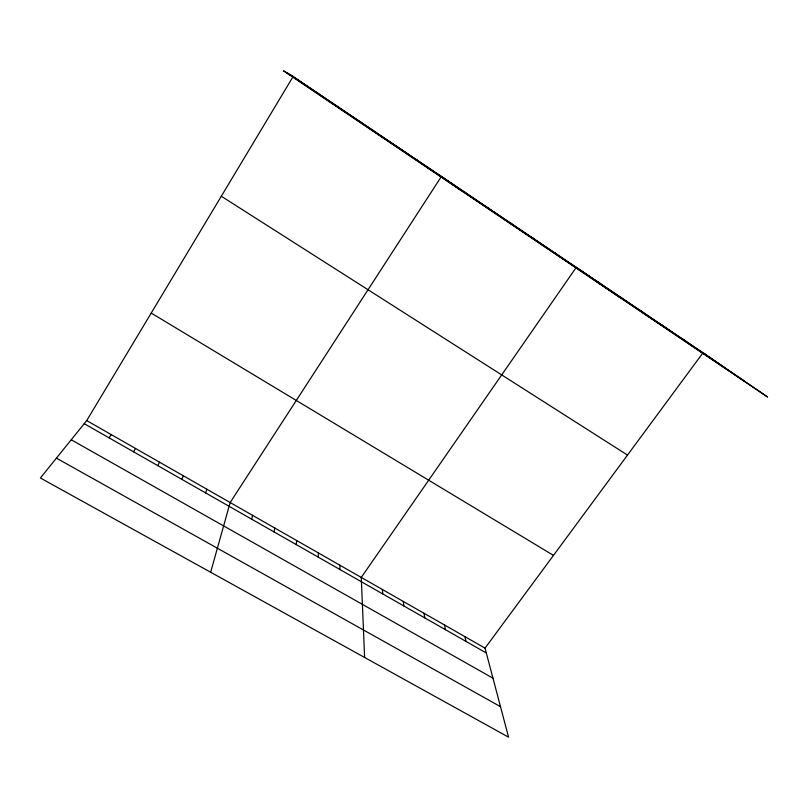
<?xml version="1.0" encoding="UTF-8"?>
<svg xmlns="http://www.w3.org/2000/svg" width="808" height="808" viewBox="0 0 808 808"><rect width="100%" height="100%" fill="white"/><g stroke="black" fill="none" stroke-linecap="round" stroke-linejoin="round"><path stroke-width="1.21" d="M339.926 569.509L339.936 565.246M318.19 557.116L318.413 552.945M296.253 544.602L296.667 540.522M274.084 531.957L274.72 527.988M251.712 519.201L252.55 515.322M210.656 572.246L230.159 502.536L441.441 176.427L460.671 190.203M205.575 492.89L206.858 489.224M181.81 479.336L183.325 475.781M157.792 465.64L159.54 462.196M86.709 420.584L293.173 76.487L283.517 70.831L767.6 397.031L703.021 352.753L485.032 648.137L508.565 737.169L40.4 477.993L86.709 420.584L485.032 648.137M133.522 451.793L135.522 448.47M108.999 437.815L111.241 434.603M56.419 458.136L500.506 706.677M71.235 439.764L492.981 678.185M84.214 423.675L486.325 652.995M151.217 313.07L553.48 555.389M221.311 196.243L627.503 455.076M292.658 76.184L706.515 355.136M289.981 74.619L724.635 367.569M286.891 72.811L745.299 381.74M682.437 338.875L685.74 341.138M661.641 324.846L664.752 326.998M640.623 310.686L643.552 312.706M619.403 296.385L622.14 298.263M597.96 281.931L600.495 283.679M619.776 297.415L576.296 267.327L361.267 577.427L364.62 657.48M554.399 252.571L556.53 254.045M532.28 237.663L534.199 238.996M509.929 222.594L511.636 223.786M487.345 207.373L488.82 208.413M464.519 191.981L465.772 192.87M417.413 160.237L418.201 160.802M393.122 143.854L393.658 144.258M464.893 636.623L466.004 641.411M444.551 625.008L445.491 629.715M424.028 613.282L424.776 617.898M403.303 601.445L403.869 605.98M382.386 589.497L382.76 593.941"/></g></svg>
